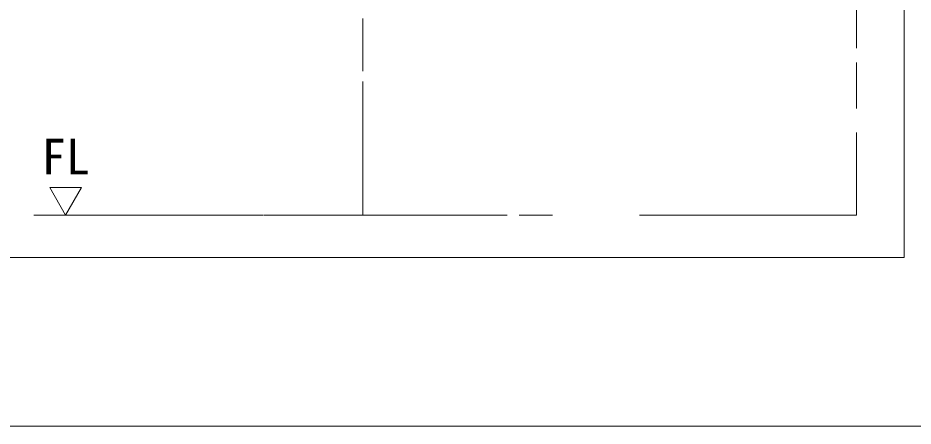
# Model space of a CAD drawing. Units: millimetres, scale not verified. Extents: x -1002 to 1002, y -687 to 676.
# Drawn here: x 344.1 to 713.1, y -687.1 to -519 of the extents above; entities that cross this region are included whole.
import ezdxf
from ezdxf.enums import TextEntityAlignment as Align

# ---------------------------------------------------------------- set-up
doc = ezdxf.new("R2010")
doc.units = ezdxf.units.MM
doc.header["$LTSCALE"] = 5
doc.layers.add('F-0', color=7, linetype='Continuous', lineweight=15)
doc.styles.add('ＭＳ ゴシック', font='')
doc.styles.get('ＭＳ ゴシック').set_extended_font_data('MS Gothic')

msp = doc.modelspace()

# ---------------------------------------------------------------- linework, layer by layer
at = {"layer": 'F-0'}
for p, q in [((689.769, -501.165), (689.769, -531.477)), ((689.769, -501.165), (689.769, -531.477)), ((486.331, -519.23), (486.331, -540.895)), ((486.331, -519.23), (486.331, -540.895)), ((689.769, -537.387), (689.769, -556.336)), ((689.769, -537.387), (689.769, -556.336)), ((486.331, -545.165), (486.331, -600.174)), ((486.331, -545.165), (486.331, -600.174)), ((689.769, -566.173), (689.769, -600.174)), ((689.769, -566.173), (689.769, -600.174)), ((357.269, -588.808), (370.394, -588.808)), ((363.831, -600.174), (357.269, -588.808)), ((357.269, -588.808), (370.394, -588.808)), ((363.831, -600.174), (357.269, -588.808)), ((370.394, -588.808), (363.831, -600.174)), ((370.394, -588.808), (363.831, -600.174)), ((350.706, -600.174), (423.552, -600.174)), ((350.706, -600.174), (423.552, -600.174)), ((363.831, -600.174), (415.355, -600.174)), ((363.831, -600.174), (415.355, -600.174)), ((423.552, -600.174), (445.07, -600.174)), ((423.552, -600.174), (445.07, -600.174)), ((425.602, -600.174), (435.165, -600.174)), ((425.602, -600.174), (435.165, -600.174)), ((445.412, -600.174), (543.67, -600.174)), ((445.412, -600.174), (543.67, -600.174)), ((454.634, -600.174), (545.776, -600.174)), ((454.634, -600.174), (545.776, -600.174)), ((550.741, -600.174), (564.505, -600.174)), ((550.741, -600.174), (564.505, -600.174)), ((600.368, -600.174), (689.769, -600.174)), ((600.368, -600.174), (689.769, -600.174)), ((624.144, -600.174), (689.769, -600.174)), ((624.144, -600.174), (689.769, -600.174)), ((-1002.086, -687.064), (1002.034, -687.064))]:
    msp.add_line(p, q, dxfattribs=at)
at = {"layer": 'F-0', "lineweight": 18}
msp.add_lwpolyline([(709.456, -223.924), (709.456, -617.674), (337.581, -617.674)], dxfattribs=at)
msp.add_lwpolyline([(709.456, -223.924), (709.456, -617.674), (337.581, -617.674)], dxfattribs=at)

# ---------------------------------------------------------------- texts
at = {"layer": 'F-0', "style": 'ＭＳ ゴシック'}
msp.add_text('FL', height=14.66, dxfattribs=at).set_placement((353.9, -587.787), align=Align.BOTTOM_LEFT)
msp.add_text('FL', height=14.66, dxfattribs=at).set_placement((353.9, -587.787), align=Align.BOTTOM_LEFT)

doc.saveas('drawing.dxf')
